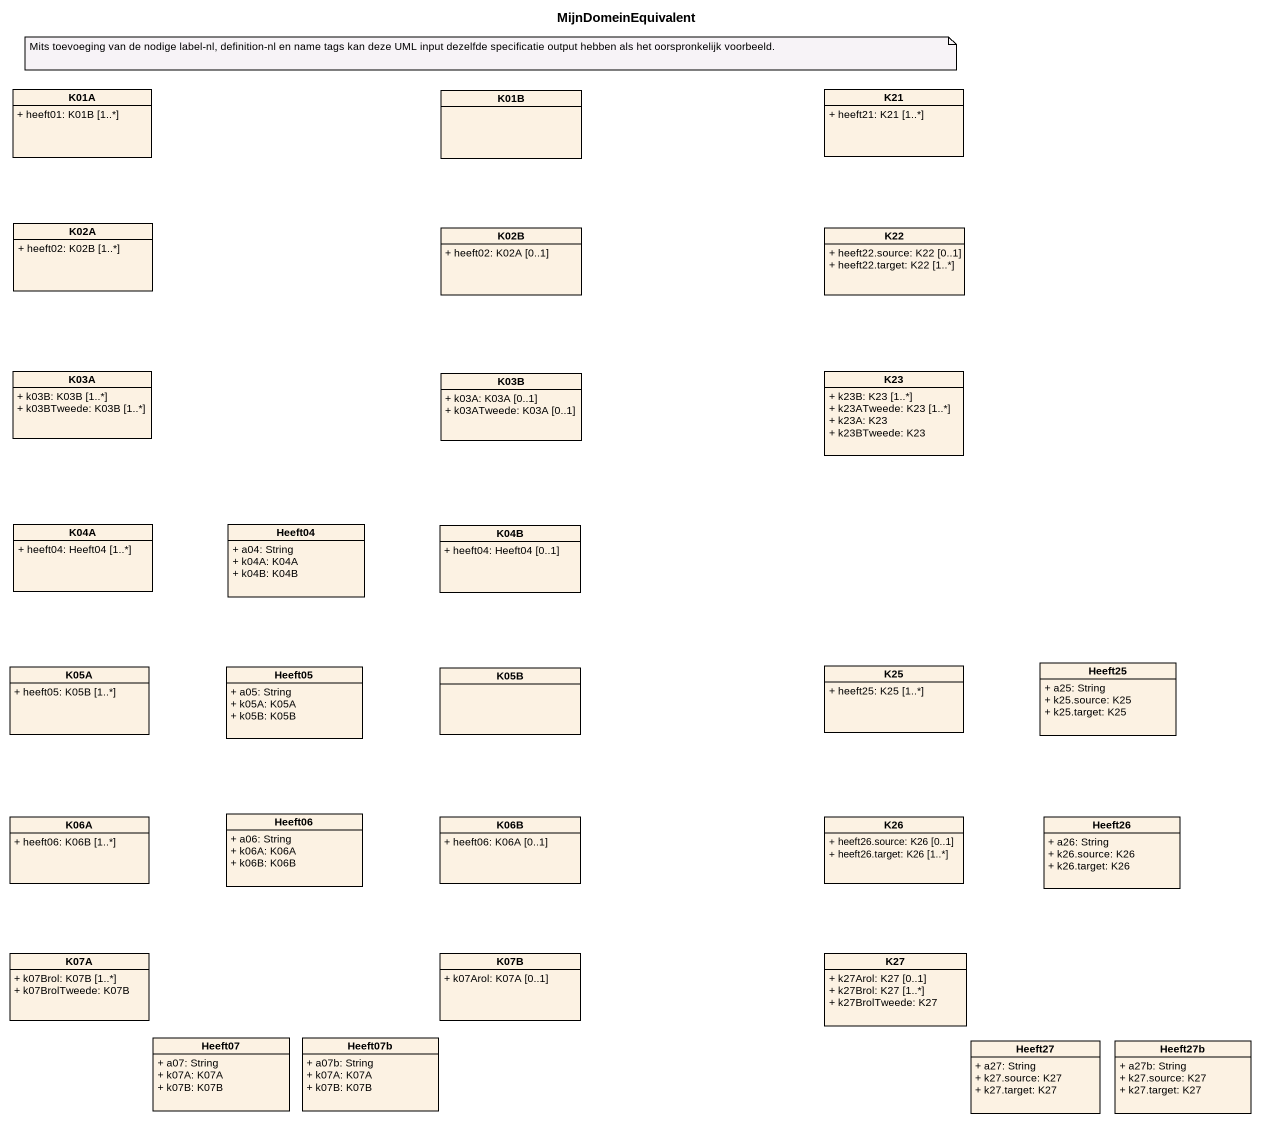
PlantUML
@startuml
title MijnDomeinEquivalent
hide circle
hide empty members
skinparam classAttributeIconSize 0
class K01A {
  + heeft01: K01B [1..*]
}
class K01B
class K21 {
  + heeft21: K21 [1..*]
}
class K02A {
  + heeft02: K02B [1..*]
}
class K02B {
  + heeft02: K02A [0..1]
}
class K22 {
  + heeft22.source: K22 [0..1]
  + heeft22.target: K22 [1..*]
}
class K03A {
  + k03B: K03B [1..*]
  + k03BTweede: K03B [1..*]
}
class K03B {
  + k03A: K03A [0..1]
  + k03ATweede: K03A [0..1]
}
class K23 {
  + k23B: K23 [1..*]
  + k23ATweede: K23 [1..*]
  + k23A: K23
  + k23BTweede: K23
}
class K04A {
  + heeft04: Heeft04 [1..*]
}
class Heeft04 {
  + a04: String
  + k04A: K04A
  + k04B: K04B
}
class K04B {
  + heeft04: Heeft04 [0..1]
}
class K05A {
  + heeft05: K05B [1..*]
}
class Heeft05 {
  + a05: String
  + k05A: K05A
  + k05B: K05B
}
class K05B
class K25 {
  + heeft25: K25 [1..*]
}
class Heeft25 {
  + a25: String
  + k25.source: K25
  + k25.target: K25
}
class K06A {
  + heeft06: K06B [1..*]
}
class Heeft06 {
  + a06: String
  + k06A: K06A
  + k06B: K06B
}
class K06B {
  + heeft06: K06A [0..1]
}
class K26 {
  + heeft26.source: K26 [0..1]
  + heeft26.target: K26 [1..*]
}
class Heeft26 {
  + a26: String
  + k26.source: K26
  + k26.target: K26
}
class K07A {
  + k07Brol: K07B [1..*]
  + k07BrolTweede: K07B
}
class K07B {
  + k07Arol: K07A [0..1]
}
class K27 {
  + k27Arol: K27 [0..1]
  + k27Brol: K27 [1..*]
  + k27BrolTweede: K27
}
class Heeft07 {
  + a07: String
  + k07A: K07A
  + k07B: K07B
}
class Heeft07b {
  + a07b: String
  + k07A: K07A
  + k07B: K07B
}
class Heeft27 {
  + a27: String
  + k27.source: K27
  + k27.target: K27
}
class Heeft27b {
  + a27b: String
  + k27.source: K27
  + k27.target: K27
}
note as N1
  Mits toevoeging van de nodige label-nl, definition-nl en name tags kan deze UML input dezelfde specificatie output hebben als het oorspronkelijk voorbeeld.
end note
@enduml
